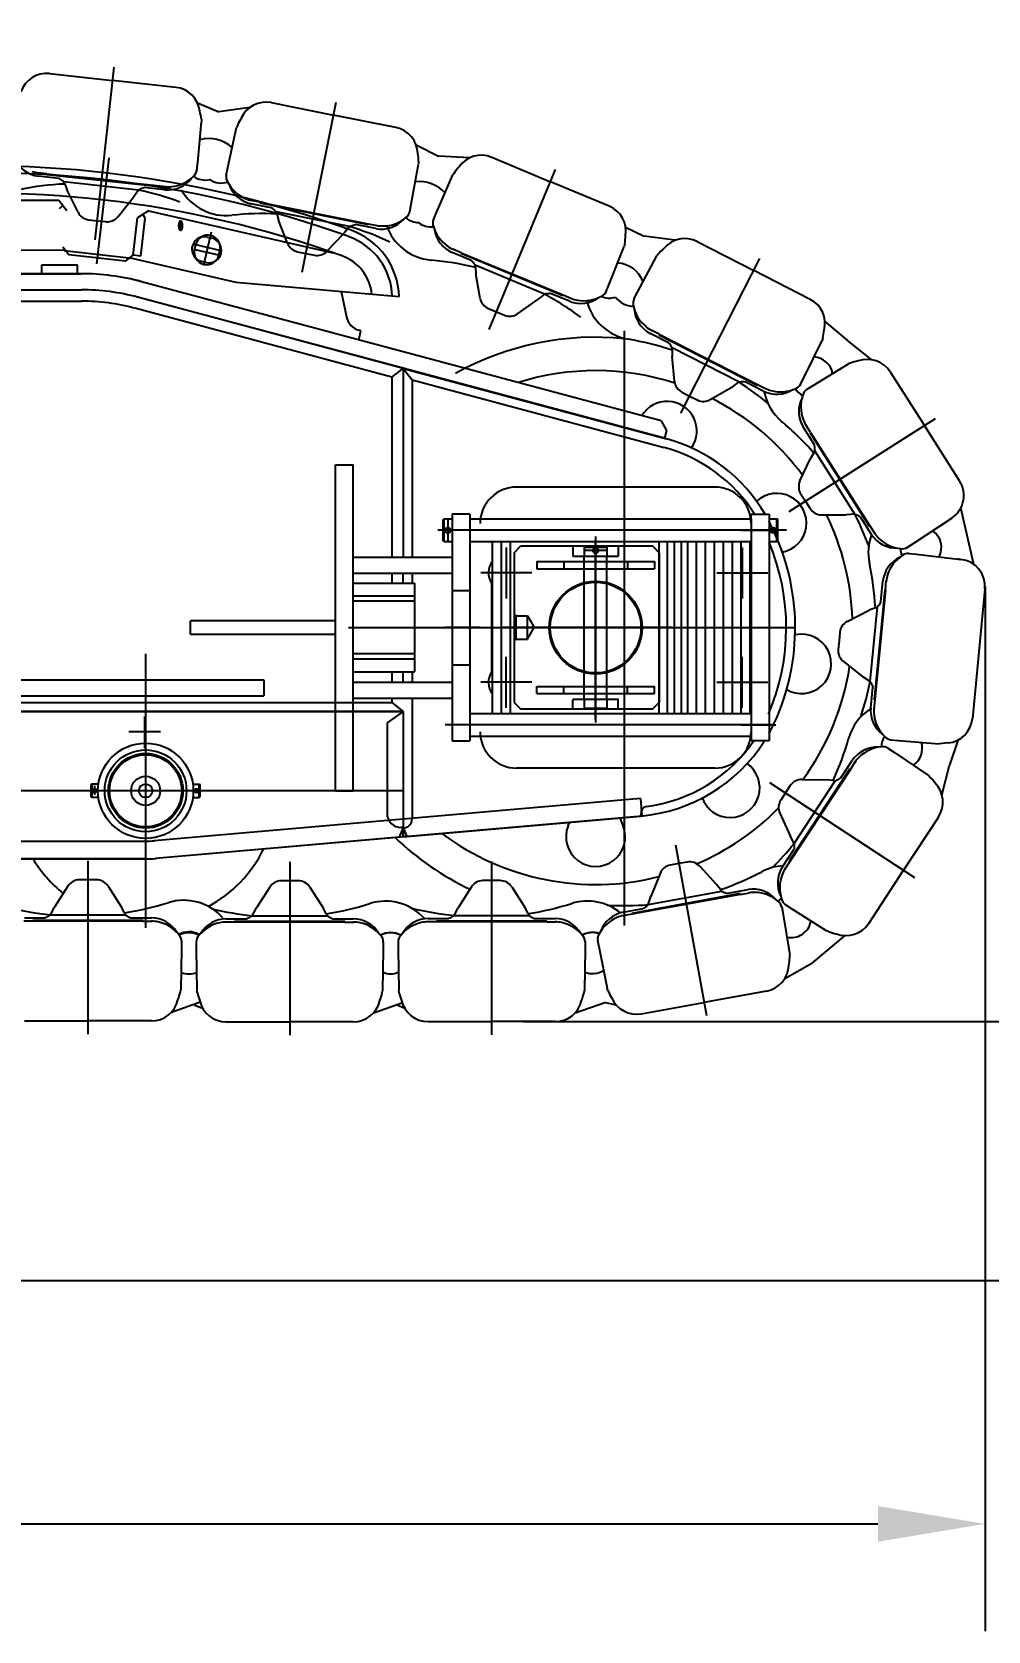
# Model space of a CAD drawing. Header units: millimetres. Extents: x 0 to 42000, y 0 to 29700.
# Drawn here: x 19643 to 22320, y 6581 to 11059 of the extents above; entities that cross this region are included whole.
import ezdxf
from ezdxf.enums import TextEntityAlignment as Align

# ---------------------------------------------------------------- set-up
doc = ezdxf.new("R2010")
doc.units = ezdxf.units.MM
doc.header["$LTSCALE"] = 1000
doc.linetypes.add('F', pattern=[0.75, 0.5, -0.25])
doc.linetypes.add('G', pattern=[2, 1.25, -0.25, 0.25, -0.25])
for name, color, linetype in [('01', 7, 'Continuous'), ('02', 1, 'Continuous'), ('04', 2, 'F'), ('05', 142, 'G'), ('08', 1, 'Continuous')]:
    doc.layers.add(name, color=color, linetype=linetype)
doc.styles.get("Standard").update_dxf_attribs({"font": 'isocp', "width": 0.707, "bigfont": 'intecad.shx'})
doc.dimstyles.new('INTE', dxfattribs={"dimscale": 100, "dimtxt": 3.5, "dimasz": 3, "dimexe": 3, "dimexo": 0, "dimgap": 1, "dimtad": 1, "dimdec": 0, "dimdsep": 46, "dimtxsty": 'Standard', "dimcen": 0, "dimclrd": 1, "dimclre": 1, "dimclrt": 3, "dimaunit": 1, "dimadec": 0, "dimazin": 0, "dimtfac": 1, "dimtmove": 0, "dimatfit": 0, "dimfxl": 1, "dimarcsym": 0})

# ---------------------------------------------------------------- blocks, each defined once
blk = doc.blocks.new('wrwrerereyru')
for p, q in [((1407.9, 540.1), (1737.9, 540.1)), ((1407.9, 520.1), (1407.9, 540.1)), ((1483.9, 520.1), (1483.9, 540.1)), ((1661.9, 520.1), (1661.9, 540.1)), ((1737.9, 520.1), (1737.9, 540.1)), ((1407.9, 520.1), (1737.9, 520.1))]:
    blk.add_line(p, q)
blk = doc.blocks.new('ewyewyewr')
for p, q in [((1889.4, 3823.9), (1908.4, 3842.9)), ((1889.4, 3823.9), (1889.4, 3404.7)), ((1908.4, 3842.9), (2276.8, 3842.9)), ((2054.5, 3842.9), (2054.5, 3814.5)), ((2054.5, 3814.5), (2181.5, 3814.5)), ((2181.5, 3842.9), (2181.5, 3814.5)), ((2276.8, 3842.9), (2295.8, 3823.9)), ((2295.8, 3823.9), (2295.8, 3404.7)), ((1865, 3614.3), (1967.2, 3614.3)), ((1889.4, 3404.7), (1908.4, 3385.7)), ((2054.5, 3385.7), (2054.5, 3411.1)), ((2057.5, 3414.1), (2178.5, 3414.1)), ((2181.5, 3385.7), (2181.5, 3411.1)), ((2276.8, 3385.7), (2295.8, 3404.7)), ((2276.8, 3385.7), (1908.4, 3385.7))]:
    blk.add_line(p, q)
at = {"ltscale": 1.25}
for p, q in [((2086.2, 3839.9), (2086.2, 3814.5)), ((2149.7, 3839.9), (2149.7, 3814.5)), ((2086.2, 3414.1), (2086.2, 3388.7)), ((2149.7, 3414.1), (2149.7, 3388.7))]:
    blk.add_line(p, q, dxfattribs=at)
blk.add_circle((2118, 3829.9), 7.5, dxfattribs=at)
for centre, start, end in [((2057.5, 3411.1), 90, 180), ((2178.5, 3411.1), 0, 90)]:
    blk.add_arc(centre, 3, start, end)
at = {"layer": '01', "ltscale": 1.25}
for p, q in [((2086.2, 3839.9), (2088, 3842.9)), ((2086.2, 3839.9), (2149.7, 3839.9)), ((2149.7, 3839.9), (2148, 3842.9)), ((2086.2, 3388.7), (2149.7, 3388.7)), ((2086.2, 3388.7), (2088, 3385.7)), ((2149.7, 3388.7), (2148, 3385.7))]:
    blk.add_line(p, q, dxfattribs=at)
at = {"layer": '01'}
blk.add_line((2088, 3842.9), (2148, 3842.9), dxfattribs=at)
for radius in [130, 127]:
    blk.add_circle((2118, 3614.3), radius, dxfattribs=at)
at = {"layer": '04', "color": 2, "linetype": 'F'}
for p, q in [((2086.2, 3414.1), (2086.2, 3814.5)), ((2149.7, 3414.1), (2149.7, 3814.5)), ((1895.4, 3646.8), (1889.4, 3650.3)), ((1895.4, 3581.8), (1895.4, 3646.8)), ((1895.4, 3646.8), (1927.4, 3646.8)), ((1927.4, 3646.8), (1946.1, 3614.3)), ((1927.4, 3581.8), (1927.4, 3646.8)), ((1927.4, 3581.8), (1946.1, 3614.3)), ((1895.4, 3581.8), (1889.4, 3578.3)), ((1895.4, 3581.8), (1927.4, 3581.8))]:
    blk.add_line(p, q, dxfattribs=at)
at = {"layer": '05'}
for p, q in [((2118, 3869.8), (2118, 3368.8)), ((2330.4, 3614.3), (1858.5, 3614.3))]:
    blk.add_line(p, q, dxfattribs=at)
at = {"layer": '05', "color": 4, "linetype": 'G', "ltscale": 1.25}
for p, q in [((2118, 3862.5), (2118, 3348.7)), ((2118, 3358.2), (2118, 3858.2)), ((2149.7, 3829.9), (2086.2, 3829.9))]:
    blk.add_line(p, q, dxfattribs=at)
at = {"xscale": -1, "rotation": 180}
blk.add_blockref('wrwrerereyru', (545, 4319.4), dxfattribs=at)
blk.add_blockref('wrwrerereyru', (545, 2909.2))
blk = doc.blocks.new('178')
for p, q in [((-7394.2, 12586.7), (-7692.5, 12588)), ((-7026.2, 12602.6), (-7029.2, 12589.9)), ((-6961, 12573.9), (-6958, 12586.6)), ((-7204.4, 12564.8), (-6913.7, 12498)), ((-7765.2, 12521.6), (-7347.1, 12521.6)), ((-5722.7, 12109.8), (-7177.7, 12499.3)), ((-6913.7, 12498), (-6456.3, 12457.4)), ((-9507.3, 12476.6), (-7346.1, 12476.6)), ((-9507.3, 12476.6), (-7346.1, 12476.6)), ((-7773.1, 12476.6), (-7347.1, 12476.6)), ((-5713.1, 12060.6), (-7189.4, 12455.8)), ((-6445.1, 12257.1), (-7188.6, 12455.9)), ((-6445.1, 12256.6), (-7188.2, 12455.8)), ((-7918.2, 12444.6), (-7346.1, 12444.6)), ((-6477.1, 12232.1), (-7196.5, 12424.9)), ((-6477.1, 12232.1), (-6445.1, 12256.6)), ((-6445.1, 12256.6), (-5707.3, 12058.9)), ((-6445.1, 12256.6), (-6420.1, 12224)), ((-6420.1, 12224), (-5713.7, 12034.7)), ((-6420.1, 12224), (-6420.1, 11728.1)), ((-5722.7, 12109.8), (-5707.2, 12082.8)), ((-5707.2, 12082.8), (-5713.1, 12060.6)), ((-6634.9, 11073.6), (-6634.9, 11986.6)), ((-6634.9, 11986.6), (-6584.9, 11986.6)), ((-6584.9, 11073.6), (-6584.9, 11986.6)), ((-6329.8, 11834.9), (-6308.1, 11834.9)), ((-6308.1, 11848.1), (-6308.1, 11213.1)), ((-6258.1, 11848.1), (-6308.1, 11848.1)), ((-6258.1, 11848.1), (-6258.1, 11213.1)), ((-6258.1, 11834.9), (-5470.4, 11834.9)), ((-5470.4, 11848.1), (-5420.4, 11848.1)), ((-5420.4, 11848.1), (-5420.4, 11834.9)), ((-5420.4, 11834.9), (-5398.8, 11834.9)), ((-6329.8, 11771.4), (-6308.1, 11771.4)), ((-6258.1, 11771.4), (-5470.4, 11771.4)), ((-5470.4, 11771.4), (-5470.4, 11239.1)), ((-5420.4, 11771.4), (-5420.4, 11213.1)), ((-5420.4, 11771.4), (-5398.8, 11771.4)), ((-6420.1, 11683.1), (-6420.1, 11654.6)), ((-6197.4, 11655), (-6197.4, 11406.2)), ((-5470.4, 11647.9), (-5470.4, 11631.9)), ((-5470.4, 11640.3), (-5470.4, 11420.9)), ((-13312.6, 11384.6), (-6835.6, 11384.6)), ((-6835.6, 11384.6), (-6835.6, 11339.6)), ((-6420.1, 11406.6), (-6420.1, 11378.1)), ((-13312.6, 11339.6), (-6835.6, 11339.6)), ((-6420.1, 11333.1), (-6420.1, 10994.6)), ((-13097.1, 11320.6), (-6477.1, 11320.6)), ((-13097.1, 11295.6), (-6445.1, 11295.6)), ((-6477.1, 11320.6), (-6445.1, 11295.6)), ((-6258.1, 11289.9), (-5470.4, 11289.9)), ((-6308.1, 11213.1), (-6258.1, 11213.1)), ((-6258.1, 11226.4), (-5470.4, 11226.4)), ((-5420.4, 11213.1), (-5470.4, 11213.1)), ((-6634.9, 11073.6), (-6584.9, 11073.6)), ((-5780.5, 11052.4), (-7142.7, 10933.8)), ((-5780.5, 11052.4), (-5776.1, 11002.6)), ((-5776.1, 11002.6), (-7138.3, 10883.9)), ((-6435.1, 10945.5), (-5779.2, 11002.9)), ((-5779.7, 11008.3), (-5779.2, 11002.9)), ((-7558.1, 10932.6), (-7169.1, 10932.6)), ((-6445.1, 10969.6), (-6435.1, 10945.5)), ((-7558.1, 10882.6), (-7169.2, 10882.6))]:
    blk.add_line(p, q)
at = {"ltscale": 0.666667}
blk.add_line((-5470.4, 11640.3), (-5470.4, 11420.9), dxfattribs=at)
blk.add_line((-5470.4, 11640.3), (-5470.4, 11420.9), dxfattribs=at)
for centre, radius in [((-6319.8, 11803.2), 7.5), ((-5408.8, 11803.2), 7.5), ((-7309.1, 11073.6), 5.5), ((-7023.1, 11073.6), 5.5)]:
    blk.add_circle(centre, radius)
at = {"ltscale": 0.8}
for radius in [133.5, 114.5]:
    blk.add_circle((-7166.1, 11073.6), radius, dxfattribs=at)
for centre, radius, start, end in [((-7622.9, 9775.4), 3048, 70.2011, 96.6153), ((-7622.9, 9775.4), 3029, 70.2011, 96.6153), ((-7622.9, 9775.4), 2972, 70.2011, 96.6153), ((-6992.1, 12594.6), 35, 346.8263, 166.8263), ((-6659.3, 12452.2), 203, 1.4576, 70.2011), ((-6995.1, 12581.9), 35, 166.8263, 346.8263), ((-6659.3, 12452.2), 184, 2.1352, 70.2011), ((-6659.3, 12452.2), 127, 5.4007, 70.2011), ((-7347.1, 11866.6), 655, 75.0112, 90), ((-7346.1, 11866.6), 610, 75.029, 90), ((-7346.1, 11866.6), 610, 74.9931, 90), ((-7346.1, 11866.6), 578, 74.9931, 90), ((-5826, 11617.6), 457, 30.2929, 75), ((-5826, 11617.6), 432, 32.2498, 75), ((-5988.1, 11530.6), 641, 336.8033, 27.6687), ((-5988.1, 11530.6), 616, 336.8033, 22.8402), ((-5819, 11458.1), 457, 330.7101, 336.8033), ((-5819, 11458.1), 457, 275, 327.5775), ((-5819, 11458.1), 432, 277.536, 325.4457), ((-5759.7, 11010), 20, 97.536, 185), ((-6445.1, 10994.6), 25, 270, 0), ((-7169.1, 11238.6), 306, 270, 275.2422), ((-7169.1, 11238.6), 356, 270, 275.2422)]:
    blk.add_arc(centre, radius, start, end)
at = {"ltscale": 0.666667}
blk.add_arc((-5819, 11458.1), 457, 330.7101, 336.8033, dxfattribs=at)
at = {"layer": '01'}
for p, q in [((-7435.6, 13081.8), (-7258.7, 13062.6)), ((-7081.7, 13043.4), (-7258.7, 13062.6)), ((-7021, 12999.9), (-6960.9, 12974.9)), ((-6874.3, 12987.2), (-6960.9, 12974.9)), ((-6814.2, 13000.6), (-6639.6, 12965.7)), ((-7020, 12833.3), (-7009.7, 12947)), ((-7010.1, 12954), (-7009.6, 12948)), ((-6465.1, 12930.8), (-6639.6, 12965.7)), ((-6936.2, 12818.7), (-6911.7, 12931.3)), ((-6909.3, 12936.9), (-6911.7, 12931.3)), ((-6408.5, 12882.1), (-6345.7, 12850.9)), ((-7022.4, 12811.5), (-7020, 12833.3)), ((-6940.5, 12797.3), (-6936.2, 12818.7)), ((-6422.4, 12716), (-6402, 12828.4)), ((-6401.8, 12835.4), (-6401.8, 12829.4)), ((-6258.4, 12846.1), (-6345.7, 12850.9)), ((-6196.8, 12847.5), (-6032.4, 12779.3)), ((-7442.5, 12801.5), (-7467.8, 12804.3)), ((-7409.4, 12788.6), (-7466.6, 12794.8)), ((-7442.7, 12799.6), (-7135.4, 12766.3)), ((-7186.4, 12755.9), (-7395.1, 12778.5)), ((-7392.8, 12772.8), (-7395.1, 12778.5)), ((-7392.8, 12772.8), (-7386.2, 12755.8)), ((-7113.1, 12756.4), (-7170.3, 12762.7)), ((-7135.2, 12768.2), (-7109.9, 12765.4)), ((-6351.9, 12693), (-6305.9, 12798.6)), ((-6302.5, 12803.6), (-6305.9, 12798.6)), ((-5868, 12711), (-6032.4, 12779.3)), ((-7409.5, 12726.6), (-7941.1, 12726.6)), ((-7386.5, 12697.8), (-7409.5, 12726.6)), ((-7355.4, 12693.6), (-7386.2, 12755.8)), ((-7243.4, 12681.4), (-7200, 12735.6)), ((-7186.4, 12755.9), (-7200, 12735.6)), ((-6845.9, 12722), (-6870.9, 12727)), ((-6814.2, 12706.2), (-6870.6, 12717.5)), ((-6846.3, 12720.1), (-6543.3, 12659.6)), ((-7407.8, 12704.6), (-7398.1, 12712.4)), ((-7325.4, 12672.6), (-7301.3, 12670)), ((-7201.1, 12573.5), (-7189.4, 12678.3)), ((-7158.2, 12697.9), (-7189.4, 12678.3)), ((-7179.3, 12571), (-7167.4, 12677.4)), ((-7167.4, 12677.4), (-7174, 12688)), ((-7158.2, 12697.9), (-6642.1, 12579.6)), ((-6595, 12653.7), (-6800.8, 12694.9)), ((-6799.1, 12689), (-6800.8, 12694.9)), ((-6799.1, 12689), (-6794, 12671.5)), ((-6426.7, 12694.5), (-6422.4, 12716)), ((-6360.3, 12672.7), (-6351.9, 12693)), ((-7301.3, 12670), (-7277.3, 12667.4)), ((-6768.8, 12606.7), (-6794, 12671.5)), ((-6658.4, 12584.6), (-6610.3, 12634.8)), ((-6595, 12653.7), (-6610.3, 12634.8)), ((-6521.9, 12647.8), (-6578.3, 12659.1)), ((-6542.9, 12661.4), (-6517.9, 12656.4)), ((-5822, 12652.2), (-5770.1, 12626.8)), ((-7381.1, 12574.5), (-7397.9, 12595.5)), ((-6993.7, 12624.3), (-6981, 12621.3)), ((-6740.8, 12583.1), (-6717.1, 12578.4)), ((-6282.3, 12580.5), (-6305.8, 12590.3)), ((-5868, 12492), (-5826.1, 12598.2)), ((-5824.5, 12605.1), (-5825.7, 12599.2)), ((-5683.4, 12615.1), (-5770.1, 12626.8)), ((-5621.9, 12611.7), (-5463.3, 12530.8)), ((-7457.1, 12546.6), (-7357.1, 12546.6)), ((-7457.1, 12521.6), (-7457.1, 12546.6)), ((-7222.1, 12556.7), (-7381.1, 12574.5)), ((-7357.1, 12521.6), (-7357.1, 12546.6)), ((-7222.1, 12556.7), (-7201.1, 12573.5)), ((-7179.3, 12571), (-7201.1, 12573.5)), ((-6996.6, 12553.1), (-7009.3, 12556)), ((-6717.1, 12578.4), (-6693.4, 12573.7)), ((-6254.2, 12558.8), (-6307.3, 12580.9)), ((-6283, 12578.7), (-5997.6, 12460.2)), ((-6049.5, 12464.6), (-6243.3, 12545.1)), ((-6242.7, 12539), (-6243.3, 12545.1)), ((-6242.7, 12539), (-6241.1, 12520.8)), ((-5788.7, 12469.8), (-5734.5, 12571.5)), ((-5730.7, 12576.2), (-5734.5, 12571.5)), ((-7347.1, 12521.6), (-9527.3, 12521.6)), ((-6229.1, 12452.4), (-6241.1, 12520.8)), ((-5304.8, 12449.8), (-5463.3, 12530.8)), ((-6619, 12471.8), (-6603.9, 12401)), ((-6125.1, 12409.2), (-6068.1, 12449)), ((-6049.5, 12464.6), (-6068.1, 12449)), ((-5978.9, 12444.5), (-6032, 12466.6)), ((-5996.8, 12462), (-5973.3, 12452.2)), ((-5876.4, 12471.8), (-5868, 12492)), ((-5798.6, 12450.3), (-5788.7, 12469.8)), ((-6206.2, 12423.8), (-6183.9, 12414.5)), ((-6183.9, 12414.5), (-6161.5, 12405.2)), ((-6569.4, 12336.4), (-6563.1, 12361.9)), ((-6563.1, 12361.9), (-6567.8, 12363.1)), ((-5728, 12352.2), (-5750.7, 12363.8)), ((-5263.6, 12387.6), (-5200.9, 12334.7)), ((-5701.7, 12328.4), (-5753, 12354.5)), ((-5728.9, 12350.5), (-5453.7, 12209.9)), ((-5322, 12231.5), (-5271.8, 12334.1)), ((-5269.8, 12340.8), (-5271.4, 12335)), ((-5132.1, 12280.7), (-5200.9, 12334.7)), ((-5505, 12218.4), (-5691.9, 12313.8)), ((-5691.9, 12307.7), (-5691.9, 12313.8)), ((-5691.9, 12307.7), (-5691.7, 12289.5)), ((-5685.1, 12220.3), (-5691.7, 12289.5)), ((-5192.6, 12271.1), (-5198.2, 12269)), ((-5332, 12212), (-5322, 12231.5)), ((-5296.5, 12208.8), (-5198.2, 12269)), ((-5080.8, 12246.5), (-4985.2, 12096.4)), ((-5664.5, 12190), (-5643, 12179)), ((-5584.8, 12169.1), (-5524.9, 12204.3)), ((-5505, 12218.4), (-5524.9, 12204.3)), ((-5436.3, 12192.8), (-5487.5, 12219)), ((-5452.8, 12211.7), (-5430.1, 12200.1)), ((-5315, 12197.1), (-5296.5, 12208.8)), ((-5643, 12179), (-5621.4, 12168)), ((-5293.3, 12042.8), (-5324.2, 12091.4)), ((-5303.9, 12076.7), (-5317.6, 12098.2)), ((-4886.5, 11941.3), (-4985.2, 12096.4)), ((-5305.5, 12075.7), (-5139.6, 11815)), ((-5333.8, 11941.3), (-5304.4, 12004.2)), ((-5295.3, 12020.1), (-5304.4, 12004.2)), ((-5295.3, 12020.1), (-5292.2, 12025.3)), ((-5179.6, 11848.3), (-5292.2, 12025.3)), ((-5331.4, 11904.7), (-5318.4, 11884.3)), ((-5318.4, 11884.3), (-5305.4, 11863.9)), ((-6329.8, 11834.9), (-6332.8, 11833.1)), ((-6332.8, 11773.1), (-6332.8, 11833.1)), ((-6329.8, 11771.4), (-6329.8, 11834.9)), ((-5470.4, 11834.9), (-5470.4, 11822.1)), ((-5470.4, 11822.1), (-5470.4, 11771.4)), ((-5398.8, 11834.9), (-5395.8, 11833.1)), ((-5398.8, 11771.4), (-5398.8, 11834.9)), ((-5395.8, 11773.1), (-5395.8, 11833.1)), ((-5273.3, 11846.3), (-5203.9, 11846.2)), ((-5179.6, 11848.3), (-5203.9, 11846.2)), ((-5133.3, 11791.4), (-5164.2, 11839.9)), ((-5015.2, 11766.7), (-4908.7, 11837.1)), ((-4914.7, 11834.5), (-4919.1, 11830.3)), ((-4846.6, 11707.4), (-4883, 11865.9)), ((-5138, 11816), (-5124.3, 11794.5)), ((-6329.8, 11771.4), (-6332.8, 11773.1)), ((-6194.5, 11289.9), (-6194.5, 11771.4)), ((-6169.5, 11289.9), (-6169.5, 11771.4)), ((-6144.5, 11289.9), (-6144.5, 11771.4)), ((-5728.1, 11289.9), (-5728.1, 11771.4)), ((-5705.1, 11289.9), (-5705.1, 11771.4)), ((-5685.1, 11289.9), (-5685.1, 11771.4)), ((-5665.1, 11289.9), (-5665.1, 11771.4)), ((-5648.1, 11289.9), (-5648.1, 11771.4)), ((-5623.1, 11289.9), (-5623.1, 11771.4)), ((-5598.1, 11289.9), (-5598.1, 11771.4)), ((-5573.1, 11289.9), (-5573.1, 11771.4)), ((-5548.1, 11289.9), (-5548.1, 11771.4)), ((-5523.1, 11289.9), (-5523.1, 11771.4)), ((-5498.1, 11289.9), (-5498.1, 11771.4)), ((-5473.1, 11289.9), (-5473.1, 11771.4)), ((-5398.8, 11771.4), (-5395.8, 11773.1)), ((-5033.7, 11755), (-5015.2, 11766.7)), ((-5029.2, 11737.9), (-5007.4, 11735.8)), ((-5007.4, 11735.8), (-4882.9, 11721.6)), ((-6584.9, 11728.1), (-6308.1, 11728.1)), ((-5825.9, 11708.6), (-5825.9, 11689.3)), ((-5825.9, 11708.6), (-5825.9, 11689.3)), ((-4887.1, 11721), (-4892.9, 11722.7)), ((-6584.9, 11683.1), (-6308.1, 11683.1)), ((-5107, 11603), (-5101.4, 11660.2)), ((-5094.5, 11636.2), (-5092, 11661.5)), ((-6412.9, 11619), (-6584.9, 11619)), ((-6412.9, 11604.2), (-6584.9, 11604.2)), ((-5096.4, 11636.3), (-5126, 11328.7)), ((-4815.8, 11638.8), (-4850.8, 11276)), ((-5201.4, 11547.8), (-5139.5, 11579.3)), ((-5122.6, 11586.2), (-5139.5, 11579.3)), ((-5137, 11379.6), (-5116.9, 11588.5)), ((-5122.6, 11586.2), (-5116.9, 11588.5)), ((-6634.9, 11549.1), (-7040.9, 11549.1)), ((-6634.9, 11511.1), (-7040.9, 11511.1)), ((-5222, 11517.5), (-5224.3, 11493.4)), ((-5224.3, 11493.4), (-5226.6, 11469.4)), ((-6412.9, 11457), (-6584.9, 11457)), ((-6412.9, 11442.2), (-6584.9, 11442.2)), ((-5212.2, 11435.7), (-5157.4, 11392.9)), ((-6584.9, 11378.1), (-6308.1, 11378.1)), ((-5137, 11379.6), (-5157.4, 11392.9)), ((-6584.9, 11333.1), (-6308.1, 11333.1)), ((-5135.5, 11306.3), (-5130, 11363.5)), ((-6445.1, 11295.6), (-13097.1, 11295.6)), ((-6445.1, 11295.6), (-6490.1, 11263.6)), ((-6445.1, 11295.6), (-6445.1, 10970.6)), ((-5124.1, 11328.5), (-5126.5, 11303.2)), ((-6490.1, 11263.6), (-6490.1, 11010.6)), ((-5470.4, 11239.1), (-5470.4, 11213.1)), ((-5079.4, 11216.3), (-5057.6, 11214.2)), ((-5057.6, 11214.2), (-4943.8, 11205.2)), ((-4918.5, 11207.7), (-4942.7, 11205.1)), ((-4891, 11217.2), (-4915.1, 11145.8)), ((-5219.2, 11110.1), (-5187.6, 11158.2)), ((-5192.6, 11133.6), (-5178.7, 11155)), ((-5087.5, 11193.2), (-5069.2, 11181.2)), ((-5069.2, 11181.2), (-4973.9, 11116.4)), ((-5194.2, 11134.7), (-5363.7, 10876.3)), ((-5328.4, 11105.2), (-5258.9, 11104.3)), ((-4969.7, 11112.2), (-4973.9, 11116.4)), ((-4936.1, 11060.9), (-4915.1, 11145.8)), ((-7316.1, 11092.6), (-7319.1, 11090.9)), ((-7319.1, 11056.3), (-7319.1, 11090.9)), ((-7298.3, 11092.6), (-7316.1, 11092.6)), ((-7316.1, 11054.6), (-7316.1, 11092.6)), ((-7034, 11092.6), (-7016.1, 11092.6)), ((-7016.1, 11092.6), (-7013.1, 11090.9)), ((-7016.1, 11054.6), (-7016.1, 11092.6)), ((-7013.1, 11056.3), (-7013.1, 11090.9)), ((-5374, 11067.8), (-5387.3, 11047.6)), ((-5360.8, 11088), (-5374, 11067.8)), ((-5349.7, 10926.4), (-5234.7, 11101.9)), ((-5240.8, 11102.5), (-5258.9, 11104.3)), ((-5240.8, 11102.5), (-5234.7, 11101.9)), ((-7316.1, 11054.6), (-7319.1, 11056.3)), ((-7298.3, 11054.6), (-7316.1, 11054.6)), ((-7034, 11054.6), (-7016.1, 11054.6)), ((-7016.1, 11054.6), (-7013.1, 11056.3)), ((-5390.1, 11011), (-5361.6, 10947.7)), ((-4946.1, 11000.1), (-5043.7, 10851.2)), ((-6456.1, 10943.6), (-7138.1, 10884)), ((-6445.1, 10970.6), (-6456.1, 10943.6)), ((-6445.1, 10970.6), (-6450.1, 10970.6)), ((-5349.7, 10926.4), (-5361.6, 10947.7)), ((-7169.1, 10882.6), (-13097.1, 10882.6)), ((-5382.6, 10860.8), (-5351, 10908.9)), ((-5725.4, 10842.3), (-5751.6, 10778)), ((-5673.1, 10869.7), (-5696.9, 10865.3)), ((-5649.3, 10874), (-5673.1, 10869.7)), ((-5614.5, 10862.4), (-5567.3, 10811.4)), ((-5362.1, 10875.2), (-5376.1, 10853.9)), ((-5141.3, 10702.4), (-5043.7, 10851.2)), ((-7384, 10806.5), (-7421.3, 10747.9)), ((-7327.7, 10824.1), (-7351.8, 10824.1)), ((-7303.5, 10824.1), (-7327.7, 10824.1)), ((-7271.3, 10806.5), (-7234, 10747.9)), ((-6818.8, 10804), (-6856.1, 10745.4)), ((-6762.5, 10821.6), (-6786.7, 10821.6)), ((-6738.3, 10821.6), (-6762.5, 10821.6)), ((-6706.2, 10804), (-6668.8, 10745.4)), ((-6253.6, 10804.4), (-6291, 10745.8)), ((-6197.3, 10822), (-6221.5, 10822)), ((-6173.2, 10822), (-6197.3, 10822)), ((-6141, 10804.4), (-6103.7, 10745.8)), ((-5758.9, 10754.7), (-5552.4, 10792.2)), ((-5556.1, 10797), (-5567.3, 10811.4)), ((-5556.1, 10797), (-5552.4, 10792.2)), ((-5535.8, 10786.6), (-5479.2, 10796.9)), ((-7432.6, 10726.3), (-7421.3, 10747.9)), ((-7225.6, 10731.7), (-7234, 10747.9)), ((-5500.8, 10785.5), (-5804.8, 10730.2)), ((-5758.9, 10754.7), (-5751.6, 10778)), ((-5500.4, 10783.6), (-5475.3, 10788.1)), ((-5384.8, 10748.4), (-5380.9, 10726.9)), ((-5374.8, 10755), (-5356.5, 10743)), ((-7482.2, 10708.5), (-7507.7, 10708.5)), ((-7505.5, 10717.8), (-7447.9, 10717.8)), ((-7173.1, 10710.4), (-7482.2, 10710.4)), ((-7432.6, 10726.3), (-7222.7, 10726.3)), ((-7225.6, 10731.7), (-7222.7, 10726.3)), ((-7207.4, 10717.8), (-7149.9, 10717.8)), ((-7173.1, 10708.5), (-7147.7, 10708.5)), ((-6917, 10706.1), (-6942.5, 10706.1)), ((-6940.3, 10715.3), (-6882.8, 10715.3)), ((-6608, 10708), (-6917, 10708)), ((-6867.4, 10723.8), (-6856.1, 10745.4)), ((-6867.4, 10723.8), (-6657.6, 10723.8)), ((-6660.4, 10729.2), (-6668.8, 10745.4)), ((-6660.4, 10729.2), (-6657.6, 10723.8)), ((-6642.2, 10715.3), (-6584.7, 10715.3)), ((-6608, 10706.1), (-6582.5, 10706.1)), ((-6351.9, 10706.5), (-6377.3, 10706.5)), ((-6375.1, 10715.7), (-6317.6, 10715.7)), ((-6042.8, 10708.4), (-6351.9, 10708.4)), ((-6302.3, 10724.2), (-6291, 10745.8)), ((-6302.3, 10724.2), (-6092.4, 10724.2)), ((-6095.2, 10729.7), (-6103.7, 10745.8)), ((-6095.2, 10729.7), (-6092.4, 10724.2)), ((-6077.1, 10715.7), (-6019.5, 10715.7)), ((-6042.8, 10706.5), (-6017.3, 10706.5)), ((-5804.5, 10728.4), (-5829.6, 10723.8)), ((-5829, 10733.3), (-5772.4, 10743.6)), ((-5380.9, 10726.9), (-5362.3, 10613.2)), ((-5356.5, 10743), (-5259.9, 10682.1)), ((-5207.6, 10668.1), (-5300.5, 10590.8)), ((-5253.5, 10679.3), (-5259, 10681.5)), ((-7065.7, 10631.4), (-7067.7, 10516.2)), ((-7065.7, 10653.3), (-7065.7, 10631.4)), ((-7024.5, 10650.8), (-7024.5, 10628.9)), ((-7024.5, 10628.9), (-7022.5, 10514.7)), ((-6500.5, 10628.9), (-6502.5, 10513.7)), ((-6500.5, 10650.8), (-6500.5, 10628.9)), ((-6459.3, 10651.2), (-6459.3, 10629.3)), ((-6459.3, 10629.3), (-6457.3, 10515.2)), ((-5935.3, 10629.3), (-5937.3, 10514.1)), ((-5935.3, 10651.2), (-5935.3, 10629.3)), ((-5900.4, 10654.8), (-5896.5, 10633.2)), ((-5896.5, 10633.2), (-5874.1, 10521.3)), ((-5362.4, 10607.1), (-5362.3, 10613.2)), ((-5376.4, 10547.5), (-5300.5, 10590.8)), ((-7093.3, 10454.1), (-7010.8, 10483.1)), ((-7068.9, 10510.3), (-7067.7, 10516.2)), ((-7021.3, 10507.8), (-7022.5, 10513.7)), ((-6528.2, 10451.6), (-6445.7, 10480.7)), ((-6503.7, 10507.8), (-6502.5, 10513.7)), ((-6456.1, 10508.2), (-6457.3, 10514.1)), ((-5963, 10452.1), (-5880.5, 10481.1)), ((-5938.5, 10508.2), (-5937.3, 10514.1)), ((-5848.2, 10473.7), (-5881, 10480.9)), ((-5871.7, 10514.7), (-5873.9, 10520.2)), ((-5777.7, 10449.3), (-5602.5, 10481.1)), ((-5427.4, 10512.9), (-5602.5, 10481.1)), ((-7005.5, 10463.3), (-7029.9, 10473.5)), ((-6440.4, 10463.8), (-6464.8, 10473.9)), ((-7505.7, 10429.1), (-7327.7, 10429.1)), ((-7149.7, 10429.1), (-7327.7, 10429.1)), ((-6940.5, 10426.7), (-6762.5, 10426.7)), ((-6584.5, 10426.7), (-6762.5, 10426.7)), ((-6375.3, 10427.1), (-6197.3, 10427.1)), ((-6019.3, 10427.1), (-6197.3, 10427.1))]:
    blk.add_line(p, q, dxfattribs=at)
at = {"layer": '01', "color": 7, "linetype": 'Continuous'}
for p, q in [((-7394.2, 12586.7), (-7204.4, 12564.8)), ((-6477.1, 12232.1), (-6477.1, 11728.1)), ((-6445.1, 12256.6), (-6445.1, 11728.1)), ((-5572.4, 11924.1), (-6127.4, 11924.1)), ((-5470.4, 11834.9), (-5470.4, 11848.1)), ((-5420.4, 11834.9), (-5420.4, 11771.4)), ((-6584.9, 11654.6), (-6412.9, 11654.6)), ((-6477.1, 11683.1), (-6477.1, 11654.6)), ((-6445.1, 11654.6), (-6445.1, 11683.1)), ((-6412.9, 11654.6), (-6412.9, 11406.6)), ((-6308.1, 11634.8), (-6258.1, 11634.8)), ((-7040.9, 11511.1), (-7040.9, 11549.1)), ((-6308.1, 11426.4), (-6258.1, 11426.4)), ((-6584.9, 11406.6), (-6412.9, 11406.6)), ((-6477.1, 11406.6), (-6477.1, 11378.1)), ((-6445.1, 11378.1), (-6445.1, 11406.6)), ((-6477.1, 11333.1), (-6477.1, 11320.6)), ((-5572.4, 11137.1), (-6127.4, 11137.1))]:
    blk.add_line(p, q, dxfattribs=at)
at = {"layer": '01', "ltscale": 1.25}
for p, q in [((-5983.2, 10975.2), (-5979.2, 10985.4)), ((-5828.7, 10975.2), (-5837.6, 10997.8))]:
    blk.add_line(p, q, dxfattribs=at)
at = {"layer": '01'}
for radius in [104.5, 101, 19]:
    blk.add_circle((-7166.1, 11073.6), radius, dxfattribs=at)
at = {"layer": '01', "color": 7, "linetype": 'Continuous'}
blk.add_circle((-7166.1, 11073.6), 40.8, dxfattribs=at)
at = {"layer": '01'}
for centre, radius, start, end in [((-7443.8, 13006.3), 76, 83.8012, 161.1495), ((-7089.9, 12967.9), 76, 6.453, 83.8012), ((-6829.1, 12926.1), 76, 78.6936, 156.0419), ((-7161.2, 12936.9), 152, 6.453, 15.0523), ((-6770.4, 12875.1), 152, 147.4425, 156.0419), ((-6989.4, 12802.4), 97.7, 47.9679, 104.7395), ((-6480, 12856.3), 76, 1.3454, 78.6936), ((-6553.7, 12831.8), 152, 1.3454, 9.9448), ((-6225.9, 12777.3), 76, 67.4526, 144.8008), ((-7457.3, 12877.8), 83.4, 204.3334, 263.5777), ((-7458.6, 12879.9), 76.2, 250.1485, 264.5541), ((-7047.6, 12814.8), 25.4, 308.8192, 355.0022), ((-6178.3, 12716), 152, 136.2014, 144.8008), ((-7356.5, 11950.6), 823, 92.5283, 101.2848), ((-7104.4, 12839.4), 83.4, 264.0247, 323.269), ((-7102.7, 12841.3), 76.2, 263.0483, 277.4539), ((-7103.3, 12866.1), 101, 275.9761, 315.1841), ((-6998.5, 12841.5), 57.7, 234.3632, 282.0863), ((-6954.3, 12833.1), 57.7, 236.2955, 288.1388), ((-6915.5, 12792.8), 25.4, 167.4927, 213.6757), ((-6846.9, 12825), 101, 207.3107, 246.5187), ((-6853.9, 12799.2), 83.4, 199.2258, 258.4701), ((-6400.3, 12679.4), 100.1, 43.5573, 96.075), ((-7356.5, 11950.6), 823, 69.6356, 78.073), ((-6940.4, 12830.3), 146, 210.165, 276.1772), ((-6855, 12801.5), 76.2, 245.0409, 259.4465), ((-7321.2, 12710.5), 38.1, 206.3145, 263.8012), ((-7273.2, 12705.2), 38.1, 263.8012, 321.2879), ((-6836.1, 11866.9), 823, 87.4207, 96.1772), ((-6505.9, 12729.7), 83.4, 258.9171, 318.1614), ((-6502.4, 12756.2), 101, 270.8685, 310.0765), ((-6400.2, 12722.3), 57.7, 229.2556, 268.2976), ((-6451.5, 12700), 25.4, 303.7116, 349.8946), ((-6336.7, 12663.5), 25.4, 156.2516, 202.4346), ((-5897.2, 12640.8), 76, 350.1043, 67.4526), ((-6836.1, 11866.9), 823, 64.528, 72.9654), ((-6504, 12731.4), 76.2, 257.9407, 272.3463), ((-6353.8, 12705.1), 146, 198.9239, 264.9361), ((-6366.9, 12710.5), 57.7, 232.741, 276.8978), ((-6263.1, 12681.7), 101, 196.0697, 235.2777), ((-6275, 12657.8), 83.4, 187.9848, 247.2291), ((-5974.2, 12631.2), 152, 350.1043, 358.7037), ((-7001.5, 12590.1), 35, 77.0935, 257.0935), ((-6988.8, 12587.2), 35, 257.0935, 77.0935), ((-6733.3, 12620.5), 38.1, 201.2069, 258.6936), ((-6685.9, 12611), 38.1, 258.6936, 316.1803), ((-6275.6, 12660.2), 76.2, 233.7999, 248.2055), ((-5613.8, 12479.1), 152, 131.6965, 140.2958), ((-5656.4, 12544), 76, 62.9476, 140.2958), ((-6439.3, 11739.8), 823, 76.1797, 84.9361), ((-5850.3, 12467.7), 84, 22.4746, 86.0569), ((-7347.1, 11866.6), 655, 75.1193, 90), ((-6191.6, 12459), 38.1, 189.9659, 247.4526), ((-6439.3, 11739.8), 823, 53.2869, 61.7243), ((-5947.2, 12521.7), 83.4, 247.6761, 306.9204), ((-5945, 12523), 76.2, 246.6997, 261.1053), ((-5938.6, 12547), 101, 259.6275, 298.8355), ((-5867.7, 12509.8), 56.3, 246.1652, 288.1755), ((-5899.6, 12482), 25.4, 292.4705, 338.6535), ((-5802.2, 12488.5), 57.7, 213.9023, 272.3928), ((-5775.8, 12439.2), 25.4, 151.7467, 197.9297), ((-5339.4, 12382.1), 76, 345.5994, 62.9476), ((-6146.9, 12440.4), 38.1, 247.4526, 304.9393), ((-5789.6, 12482), 146, 194.419, 260.4312), ((-5701, 12451.6), 101, 191.5647, 230.7727), ((-5714.7, 12428.7), 83.4, 183.4798, 242.7241), ((-6555, 12411.4), 50, 192.0935, 255.1223), ((-5715.2, 12431.2), 76.2, 229.2949, 243.7005), ((-5417, 12378.6), 152, 345.5994, 354.1987), ((-5950.6, 11526.5), 823, 71.6747, 80.4312), ((-5298.9, 12231.5), 57.7, 10.6128, 85.0337), ((-5141.1, 12128.1), 152, 101.2197, 109.8191), ((-5144.9, 12205.7), 76, 32.4708, 109.8191), ((-5647.2, 12223.9), 38.1, 185.4609, 242.9476), ((-5950.6, 11526.5), 823, 50.1871, 57.2194), ((-5398.6, 12267.3), 83.4, 243.1711, 302.4154), ((-5291.1, 12219.8), 146, 191.0361, 229.9544), ((-5396.3, 12268.4), 76.2, 242.1947, 256.6003), ((-5388.1, 12291.8), 101, 255.1225, 294.3305), ((-5298.9, 12231.5), 57.7, 213.5096, 242.1068), ((-5298.7, 12231.8), 57.7, 213.7345, 241.916), ((-5354.3, 12224), 25.4, 287.9655, 334.1485), ((-5230.2, 12148.7), 101, 161.0879, 200.2959), ((-5300.9, 12175.9), 25.4, 121.2699, 167.4529), ((-5604.1, 12201.9), 38.1, 242.9476, 300.4343), ((-5253.6, 12135.9), 83.4, 153.003, 212.2473), ((-5914.6, 11478), 823, 41.1979, 49.9544), ((-5252.7, 12138.3), 76.2, 198.8181, 213.2237), ((-5299.3, 11925.2), 38.1, 154.9841, 212.4708), ((-4950.7, 11900.5), 76, 303.4743, 32.4708), ((-5273.3, 11884.4), 38.1, 212.4708, 269.9575), ((-5914.6, 11478), 823, 20.0013, 26.7426), ((-4996.3, 11741.1), 146, 159.797, 191.9805), ((-5063.1, 11836.5), 83.4, 212.6943, 271.9386), ((-5060.5, 11836.3), 76.2, 211.7179, 226.1235), ((-5041.5, 11852.3), 101, 224.6457, 263.8537), ((-4995.3, 11755), 57.7, 332.6857, 54.557), ((-4992.1, 11647.6), 101, 123.114, 162.322), ((-4995.3, 11755), 57.7, 183.0328, 204.0788), ((-4994.9, 11755.2), 57.7, 183.2577, 203.9422), ((-5046.8, 11776.7), 25.4, 257.4888, 303.6718), ((-5031.1, 11712.5), 25.4, 83.296, 129.479), ((-6156.4, 11683.6), 50, 139.6408, 214.9152), ((-5944.3, 11539.9), 823, 3.224, 11.9805), ((-5018.4, 11651.9), 83.4, 115.0291, 174.2734), ((-4891.5, 11646.1), 76, 354.4969, 83.5024), ((-5016.3, 11653.2), 76.2, 160.8443, 175.2499), ((-5184.1, 11513.9), 38.1, 117.0102, 174.4969), ((-5188.7, 11465.7), 38.1, 174.4969, 231.9836), ((-6156.4, 11377.6), 50, 145.0848, 220.3592), ((-5944.3, 11539.9), 823, 341.682, 348.7687), ((-5056.9, 11180.8), 146, 122.6533, 164.2342), ((-5052.5, 11298.6), 83.4, 174.7205, 233.9648), ((-5050.6, 11296.9), 76.2, 173.744, 188.1496), ((-5025.8, 11297.8), 101, 186.6718, 225.8798), ((-4926.4, 11283.2), 76, 276.0159, 354.4969), ((-5989.5, 11444.1), 823, 335.4777, 344.2342), ((-5118, 11112.2), 83.4, 87.2828, 146.5271), ((-5096.7, 11096.1), 101, 95.3677, 134.5757), ((-5049.1, 11192.7), 57.7, 144.9956, 176.1958), ((-5049.1, 11192.7), 57.7, 145.0589, 176.2456), ((-5101, 11171.7), 25.4, 55.5497, 101.7327), ((-5076.4, 11241.5), 25.4, 219.5149, 265.6979), ((-5049.1, 11192.7), 57.7, 304.6861, 16.5831), ((-5115.5, 11112.3), 76.2, 133.0979, 147.5035), ((-5328.9, 11067.1), 38.1, 89.2639, 146.7506), ((-5078.8, 11006.4), 152, 35.4995, 44.0988), ((-5009.7, 11041.8), 76, 326.7506, 44.0988), ((-5355.4, 11026.7), 38.1, 146.7506, 204.2373), ((-6450.1, 11010.6), 40, 180, 270), ((-5989.5, 11444.1), 823, 314.6497, 321.0224), ((-7169.1, 11238.6), 356, 270, 275.0015), ((-5690.1, 10827.9), 38.1, 100.2927, 157.7795), ((-5642.5, 10836.5), 38.1, 42.806, 100.2927), ((-5824.4, 11575.1), 823, 289.0198, 297.7763), ((-5372.8, 10717.7), 146, 93.1661, 117.7763), ((-5312.6, 10815.3), 83.4, 146.9741, 206.2184), ((-5289.4, 10802.2), 101, 158.9255, 198.1335), ((-5311.8, 10813), 76.2, 145.9977, 160.4033), ((-7351.8, 10786), 38.1, 90, 147.4867), ((-7303.5, 10786), 38.1, 32.5133, 90), ((-6786.7, 10783.5), 38.1, 90, 147.4867), ((-6738.3, 10783.5), 38.1, 32.5133, 90), ((-6221.5, 10783.9), 38.1, 90, 147.4867), ((-6173.2, 10783.9), 38.1, 32.5133, 90), ((-5464.6, 10714.7), 83.4, 40.8249, 100.0692), ((-7350.4, 11545.2), 823, 255.8343, 264.2718), ((-7350.4, 11545.2), 823, 278.7271, 287.4836), ((-7059.3, 10620.9), 146, 41.4714, 107.4836), ((-6785.3, 11542.7), 823, 278.7271, 287.4836), ((-6494.1, 10618.4), 146, 41.4714, 107.4836), ((-6220.1, 11543.1), 823, 278.7271, 287.4836), ((-5929, 10618.8), 146, 50.5677, 107.4836), ((-5824.4, 11575.1), 823, 266.6551, 274.5645), ((-5462.7, 10713), 76.2, 86.6401, 101.0457), ((-5461.6, 10688.1), 101, 48.9098, 88.1178), ((-5358.8, 10720.2), 57.7, 117.5173, 129.738), ((-5359, 10720.1), 57.7, 117.3126, 129.5182), ((-5409.7, 10743.4), 25.4, 9.0918, 55.2748), ((-5360.4, 10776), 25.4, 191.7685, 237.9515), ((-7150.2, 10634.4), 83.4, 30.5322, 89.7765), ((-7148.7, 10632.3), 76.2, 76.3473, 90.7529), ((-7152, 10607.7), 101, 38.6171, 77.8251), ((-6938.2, 10605.2), 101, 102.1749, 141.3829), ((-6940, 10631.9), 83.4, 90.2235, 149.4678), ((-6785.3, 11542.7), 823, 256.3925, 264.2718), ((-6941.5, 10629.9), 76.2, 89.2471, 103.6527), ((-6585, 10631.9), 83.4, 30.5322, 89.7765), ((-6583.5, 10629.9), 76.2, 76.3473, 90.7529), ((-6586.8, 10605.2), 101, 38.6171, 77.8251), ((-6373, 10605.7), 101, 102.1749, 141.3829), ((-6374.8, 10632.3), 83.4, 90.2235, 149.4678), ((-6220.1, 11543.1), 823, 255.8343, 264.2718), ((-6376.3, 10630.3), 76.2, 89.2471, 103.6527), ((-6019.9, 10632.3), 83.4, 30.5322, 89.7765), ((-6018.3, 10630.3), 76.2, 76.3473, 90.7529), ((-6021.6, 10605.7), 101, 38.6171, 77.8251), ((-5807.3, 10625.4), 101, 112.4677, 151.6757), ((-5813.8, 10651.3), 83.4, 100.5163, 159.7606), ((-5815, 10649), 76.2, 99.5398, 113.9454), ((-5359, 10720.1), 57.7, 258.4971, 348.8368), ((-5204.9, 10744), 76, 249.4024, 326.7506), ((-7045.1, 10618.4), 57.7, 60.562, 119.7054), ((-7045.1, 10620.9), 57.7, 60.9547, 119.4452), ((-7091.1, 10652.7), 25.4, 358.7991, 44.9821), ((-6999.1, 10650.3), 25.4, 135.0179, 181.2009), ((-6479.9, 10618.8), 57.7, 60.562, 119.7054), ((-6479.9, 10618.4), 57.7, 60.9547, 119.4452), ((-6525.9, 10650.3), 25.4, 358.7991, 44.9821), ((-6433.9, 10650.7), 25.4, 135.0179, 181.2009), ((-5914.8, 10619.3), 57.7, 70.8548, 119.6446), ((-5914.8, 10618.8), 57.7, 71.0796, 119.4452), ((-5960.7, 10650.7), 25.4, 358.7991, 44.9821), ((-5875.3, 10658.8), 25.4, 145.3107, 191.4937), ((-5200, 10821.6), 152, 249.4024, 258.0017), ((-5914.8, 10619.3), 57.7, 247.9993, 302.3789), ((-5441, 10587.6), 76, 280.2927, 357.641), ((-5514.3, 10613.4), 152, 349.0416, 357.641), ((-7045.1, 10618.4), 57.7, 247.9215, 292.0861), ((-6479.9, 10618.8), 57.7, 247.9215, 292.0861), ((-7149.7, 10505.1), 76, 270, 347.3482), ((-7217.2, 10543.6), 152, 338.7489, 347.3482), ((-6873, 10541.1), 152, 192.6518, 201.2511), ((-6940.5, 10502.7), 76, 192.6518, 270), ((-6584.5, 10502.7), 76, 270, 347.3482), ((-6652, 10541.1), 152, 338.7489, 347.3482), ((-6307.8, 10541.5), 152, 192.6518, 201.2511), ((-6375.3, 10503.1), 76, 192.6518, 270), ((-6019.3, 10503.1), 76, 270, 347.3482), ((-6086.8, 10541.5), 152, 338.7489, 347.3482), ((-5731.7, 10573.9), 152, 202.9445, 211.5439), ((-5791.2, 10524), 76, 202.9445, 280.2927)]:
    blk.add_arc(centre, radius, start, end, dxfattribs=at)
at = {"layer": '01', "ltscale": 1.25}
for centre, radius, start, end in [((-5905.9, 11530.6), 813, 84.3052, 118.8774), ((-5905.9, 11530.6), 719.5, 72.0861, 107.5096), ((-5705.6, 12081.1), 83, 325.2888, 148.7428), ((-5905.9, 11530.6), 719.5, 36.3497, 63.0525), ((-5398.6, 11823.5), 83, 280.8378, 132.7907), ((-5905.9, 11530.6), 719.5, 1.959, 26.0222), ((-5329, 11428.9), 83, 238.5067, 101.4933), ((-5905.9, 11530.6), 719.5, 323.7528, 351.3201), ((-5529.4, 11081.8), 83, 198.5067, 54.946), ((-5905.9, 11530.6), 719.5, 293.2968, 315.4161), ((-5905.9, 10944.8), 83, 158.5067, 21.4933), ((-5905.9, 11530.6), 813, 226.3182, 244.3464), ((-5905.9, 11530.6), 719.5, 233.2485, 284.2297)]:
    blk.add_arc(centre, radius, start, end, dxfattribs=at)
at = {"layer": '01', "color": 7, "linetype": 'Continuous'}
for centre, radius, start, end in [((-6127.4, 11822.1), 102, 90, 180), ((-5572.4, 11822.1), 102, 0, 90), ((-6127.4, 11239.1), 102, 180, 270), ((-5572.4, 11239.1), 102, 270, 0), ((-7166.1, 11073.6), 368.5, 211.2195, 231.238), ((-7166.1, 11073.6), 368.5, 298.4767, 333.6938)]:
    blk.add_arc(centre, radius, start, end, dxfattribs=at)
at = {"layer": '01'}
for points in [[(-7395.1, 12778.5), (-7397.7, 12781), (-7402.1, 12785), (-7407.3, 12787.7), (-7409.4, 12788.6)], [(-7186.4, 12755.9), (-7183.3, 12757.7), (-7178.2, 12760.7), (-7172.6, 12762.2), (-7170.3, 12762.7)], [(-6800.8, 12694.9), (-6803.2, 12697.5), (-6807.2, 12701.9), (-6812.1, 12705.1), (-6814.2, 12706.2)], [(-6595, 12653.7), (-6591.8, 12655.3), (-6586.4, 12657.8), (-6580.6, 12658.8), (-6578.3, 12659.1)], [(-6243.3, 12545.1), (-6245.1, 12548.1), (-6248.2, 12553.2), (-6252.4, 12557.3), (-6254.2, 12558.8)], [(-6049.5, 12464.6), (-6046, 12465.5), (-6040.2, 12466.9), (-6034.3, 12466.8), (-6032, 12466.6)], [(-5691.9, 12313.8), (-5693.5, 12317), (-5696.2, 12322.3), (-5700.1, 12326.7), (-5701.7, 12328.4)], [(-5505, 12218.4), (-5501.5, 12219), (-5495.7, 12219.9), (-5489.8, 12219.3), (-5487.5, 12219)], [(-5292.2, 12025.3), (-5292, 12028.9), (-5291.6, 12034.8), (-5292.7, 12040.6), (-5293.3, 12042.8)], [(-5179.6, 11848.3), (-5176.2, 11847), (-5170.7, 11844.9), (-5166, 11841.4), (-5164.2, 11839.9)], [(-5116.9, 11588.5), (-5114.5, 11591.2), (-5110.5, 11595.6), (-5107.9, 11600.8), (-5107, 11603)], [(-5137, 11379.6), (-5135.2, 11376.5), (-5132.1, 11371.5), (-5130.5, 11365.8), (-5130, 11363.5)], [(-5234.7, 11101.9), (-5231.3, 11103.2), (-5225.8, 11105.2), (-5221, 11108.6), (-5219.2, 11110.1)], [(-5349.7, 10926.4), (-5349.5, 10922.8), (-5349.2, 10916.9), (-5350.4, 10911.2), (-5351, 10908.9)], [(-5552.4, 10792.2), (-5549.2, 10790.6), (-5543.9, 10788), (-5538.1, 10786.9), (-5535.8, 10786.6)], [(-5758.9, 10754.7), (-5761.3, 10752.1), (-5765.4, 10747.8), (-5770.4, 10744.7), (-5772.4, 10743.6)], [(-7432.6, 10726.3), (-7435.5, 10724.2), (-7440.2, 10720.6), (-7445.7, 10718.5), (-7447.9, 10717.8)], [(-7222.7, 10726.3), (-7219.8, 10724.2), (-7215.1, 10720.6), (-7209.6, 10718.5), (-7207.4, 10717.8)], [(-6867.4, 10723.8), (-6870.3, 10721.7), (-6875.1, 10718.2), (-6880.5, 10716), (-6882.8, 10715.3)], [(-6657.6, 10723.8), (-6654.7, 10721.7), (-6649.9, 10718.2), (-6644.4, 10716), (-6642.2, 10715.3)], [(-6302.3, 10724.2), (-6305.1, 10722.1), (-6309.9, 10718.6), (-6315.4, 10716.5), (-6317.6, 10715.7)], [(-6092.4, 10724.2), (-6089.5, 10722.1), (-6084.8, 10718.6), (-6079.3, 10716.5), (-6077.1, 10715.7)]]:
    blk.add_open_spline(points, degree=3, knots=[0, 0, 0, 0, 10.687799, 17.638463, 17.638463, 17.638463, 17.638463], dxfattribs=at)
at = {"layer": '02', "color": 1, "linetype": 'Continuous'}
for p, q in [((-6445.1, 10944.6), (-6456.1, 10943.6)), ((-6445.1, 10944.6), (-6445.1, 10970.6)), ((-6445.1, 10969.6), (-6445.1, 10944.6)), ((-6445.1, 10944.6), (-6435.1, 10945.5))]:
    blk.add_line(p, q, dxfattribs=at)
at = {"layer": '05'}
for p, q in [((-7307.1, 12616.9), (-7254.7, 13099.6)), ((-6727.6, 12526), (-6632.4, 13002.2)), ((-6204.3, 12365.2), (-6018.2, 12813.6)), ((-7442.5, 12801.5), (-7135.2, 12768.2)), ((-6845.9, 12722), (-6542.9, 12661.4)), ((-6282.3, 12580.5), (-5996.8, 12462)), ((-5667.3, 12131.4), (-5446.4, 12563.9)), ((-5728, 12352.2), (-5452.8, 12211.7)), ((-5363.5, 11855.7), (-4953.8, 12116.3)), ((-5303.9, 12076.7), (-5138, 11816)), ((-6230.2, 11803.1), (-6327.2, 11803.1)), ((-5498.4, 11803.1), (-5401.4, 11803.1)), ((-5094.5, 11636.2), (-5124.1, 11328.5)), ((-6230.2, 11530.6), (-6327.2, 11530.6)), ((-7166.1, 11457.1), (-7166.1, 10690.1)), ((-7169.1, 11282), (-7169.1, 11193.2)), ((-7169.1, 11258.8), (-7169.1, 11218.4)), ((-6230.2, 11258.1), (-6327.2, 11258.1)), ((-5498.4, 11258.1), (-5401.4, 11258.1)), ((-7124.7, 11238.6), (-7213.5, 11238.6)), ((-7148.9, 11238.6), (-7189.4, 11238.6)), ((-7166.1, 11238.6), (-7166.1, 10931.1)), ((-5192.6, 11133.6), (-5362.1, 10875.2)), ((-6782.6, 11073.6), (-7549.6, 11073.6)), ((-7026.6, 11073.6), (-7311.6, 11073.6)), ((-5418.7, 11097.1), (-5012.6, 10830.9)), ((-5682.6, 10922.2), (-5595.9, 10444.5)), ((-7327.7, 10877.5), (-7327.7, 10391.9)), ((-6762.5, 10875), (-6762.5, 10389.5)), ((-6197.3, 10875.4), (-6197.3, 10389.9)), ((-5500.4, 10783.6), (-5804.5, 10728.4)), ((-7173.1, 10708.5), (-7482.2, 10708.5)), ((-6608, 10706.1), (-6917, 10706.1)), ((-6042.8, 10706.5), (-6351.9, 10706.5))]:
    blk.add_line(p, q, dxfattribs=at)
at = {"layer": '05', "color": 4, "linetype": 'G'}
for p, q in [((-7302.4, 12549), (-7268.1, 12845.7)), ((-7003.3, 12546.9), (-6981.8, 12638.6)), ((-7032.1, 12590.5), (-6958.1, 12573.2)), ((-6954.8, 12585.9), (-7029.4, 12603.4)), ((-5825.9, 12237.2), (-5825.9, 10868.7)), ((-5825.9, 12237.2), (-5825.9, 10868.7)), ((-6319.8, 11834.9), (-6319.8, 11771.4)), ((-5371.7, 11803.1), (-6347.7, 11803.1)), ((-5408.8, 11796.6), (-5408.8, 11809.7)), ((-6597.9, 11530.6), (-5285.8, 11530.6)), ((-7169.1, 11266.5), (-7169.1, 11200.1)), ((-5412, 11258.1), (-6308, 11258.1)), ((-6442.1, 11073.6), (-14011.1, 11073.6)), ((-7309.1, 11087.6), (-7309.1, 11062.2)), ((-7023.1, 11067.1), (-7023.1, 11080.2))]:
    blk.add_line(p, q, dxfattribs=at)
at = {"layer": '05', "color": 4, "linetype": 'G', "ltscale": 1.25}
for p, q in [((-5825.9, 12361.2), (-5825.9, 11103.8)), ((-5825.9, 11067.6), (-5825.9, 10696.4))]:
    blk.add_line(p, q, dxfattribs=at)
at = {"layer": '05', "ltscale": 0.666667}
for p, q in [((-6156.4, 11755), (-6156.4, 11612.2)), ((-5495.4, 11755), (-5495.4, 11612.2)), ((-5495.4, 11755), (-5495.4, 11612.2)), ((-6085, 11683.6), (-6227.9, 11683.6)), ((-5566.9, 11683.6), (-5424, 11683.6)), ((-5566.9, 11683.6), (-5424, 11683.6)), ((-6156.4, 11306.2), (-6156.4, 11449)), ((-5495.4, 11306.2), (-5495.4, 11449)), ((-5495.4, 11306.2), (-5495.4, 11449)), ((-6085, 11377.6), (-6227.9, 11377.6)), ((-5566.9, 11377.6), (-5424, 11377.6)), ((-5566.9, 11377.6), (-5424, 11377.6))]:
    blk.add_line(p, q, dxfattribs=at)
at = {"layer": '05', "color": 4, "linetype": 'G', "ltscale": 0.666667}
blk.add_line((-6597.9, 11530.6), (-5285.8, 11530.6), dxfattribs=at)
at = {"layer": '05', "ltscale": 0.8}
for p, q in [((-7166.1, 11219.1), (-7166.1, 10928.1)), ((-7020.6, 11073.6), (-7311.6, 11073.6))]:
    blk.add_line(p, q, dxfattribs=at)
at = {"layer": '01'}
blk.add_blockref('ewyewyewr', (-8023.9, 7916.3), dxfattribs=at)
at = {"layer": '02', "width": 0.605172}
blk.add_text('●', height=30, dxfattribs=at).set_placement((-7077.2, 12639.7), (-7059.2, 12639.7), align=Align.FIT)
blk = doc.blocks.new('*D132')
at = {"layer": '08', "color": 1, "lineweight": -2}
for p, q in [((11444, 9967.9), (11444, 6581.3)), ((22311.5, 9506.8), (22311.5, 6581.3)), ((11744, 6881.3), (22011.5, 6881.3))]:
    blk.add_line(p, q, dxfattribs=at)
at = {"layer": '08', "color": 1}
for points in [[(11744, 6931.3), (11744, 6831.3), (11444, 6881.3)], [(22011.5, 6931.3), (22011.5, 6831.3), (22311.5, 6881.3)]]:
    blk.add_solid(points, dxfattribs=at)
at = {"layer": 'DEFPOINTS', "color": 0}
for p in [(11444, 9967.9), (22311.5, 9506.8), (22311.5, 6881.3)]:
    blk.add_point(p, dxfattribs=at)
at = {"layer": '08', "color": 3, "insert": (18379.2, 7156.3), "char_height": 350, "attachment_point": 5}
blk.add_mtext('W', dxfattribs=at)
blk = doc.blocks.new('*D133')
at = {"layer": '08', "color": 1, "lineweight": -2}
for p, q in [((20303.3, 17832.5), (34736.3, 17832.5)), ((34436.3, 17532.5), (34436.3, 8587.8)), ((21018.6, 8287.8), (34736.3, 8287.8))]:
    blk.add_line(p, q, dxfattribs=at)
at = {"layer": '08', "color": 1}
for points in [[(34386.3, 17532.5), (34486.3, 17532.5), (34436.3, 17832.5)], [(34386.3, 8587.8), (34486.3, 8587.8), (34436.3, 8287.8)]]:
    blk.add_solid(points, dxfattribs=at)
at = {"layer": 'DEFPOINTS', "color": 0}
for p in [(20303.3, 17832.5), (21018.6, 8287.8), (34436.3, 8287.8)]:
    blk.add_point(p, dxfattribs=at)
at = {"layer": '08', "color": 3, "insert": (34161.3, 12744.8), "char_height": 350, "attachment_point": 5, "rotation": 90}
blk.add_mtext('U', dxfattribs=at)
blk = doc.blocks.new('*D140')
at = {"layer": '08', "color": 1, "lineweight": -2}
for p, q in [((32808.8, 8280.4), (32808.8, 7262.6)), ((17008.8, 7876.5), (17008.8, 7262.6)), ((17308.8, 7562.6), (32508.8, 7562.6))]:
    blk.add_line(p, q, dxfattribs=at)
at = {"layer": '08', "color": 1}
for points in [[(17308.8, 7612.6), (17308.8, 7512.6), (17008.8, 7562.6)], [(32508.8, 7612.6), (32508.8, 7512.6), (32808.8, 7562.6)]]:
    blk.add_solid(points, dxfattribs=at)
at = {"layer": 'DEFPOINTS', "color": 0}
for p in [(32808.8, 8280.4), (17008.8, 7876.5), (32808.8, 7562.6)]:
    blk.add_point(p, dxfattribs=at)
at = {"layer": '08', "color": 3, "insert": (23930.1, 7837.6), "char_height": 350, "attachment_point": 5}
blk.add_mtext('E', dxfattribs=at)

msp = doc.modelspace()

# ---------------------------------------------------------------- block references
at = {"layer": '01'}
msp.add_blockref('178', (27127, -2139.3), dxfattribs=at)

# ---------------------------------------------------------------- dimensions: what is measured, and where the dimension line sits
at = {"layer": '08'}
dim = msp.add_linear_dim(base=(34436.3, 8287.8), p1=(20303.3, 17832.5), p2=(21018.6, 8287.8), angle=90, text='U', dimstyle='INTE', override={"dimgap": 1, "dimdec": 0, "dimzin": 8, "dimpost": '<>', "dimtol": 0, "dimlim": 0, "dimtp": 0, "dimtm": 0, "dimtfac": 0.7}, dxfattribs=at)
dim.commit()
dim.dimension.update_dxf_attribs({"geometry": '*D133', "text_midpoint": (34436.3, 12744.8), "dimtype": 160})
for base, p1, p2, text, picture, middle in [((22311.5, 6881.3), (11444, 9967.9), (22311.5, 9506.8), 'W', '*D132', (18379.2, 6881.3)), ((32808.8, 7562.6), (17008.8, 7876.5), (32808.8, 8280.4), 'E', '*D140', (23930.1, 7562.6))]:
    dim = msp.add_linear_dim(base=base, p1=p1, p2=p2, text=text, dimstyle='INTE', override={"dimgap": 1, "dimdec": 0, "dimzin": 8, "dimpost": '<>', "dimtol": 0, "dimlim": 0, "dimtp": 0, "dimtm": 0, "dimtfac": 0.7}, dxfattribs=at)
    dim.commit()
    dim.dimension.update_dxf_attribs({"geometry": picture, "text_midpoint": middle, "dimtype": 160})

doc.saveas('drawing.dxf')
